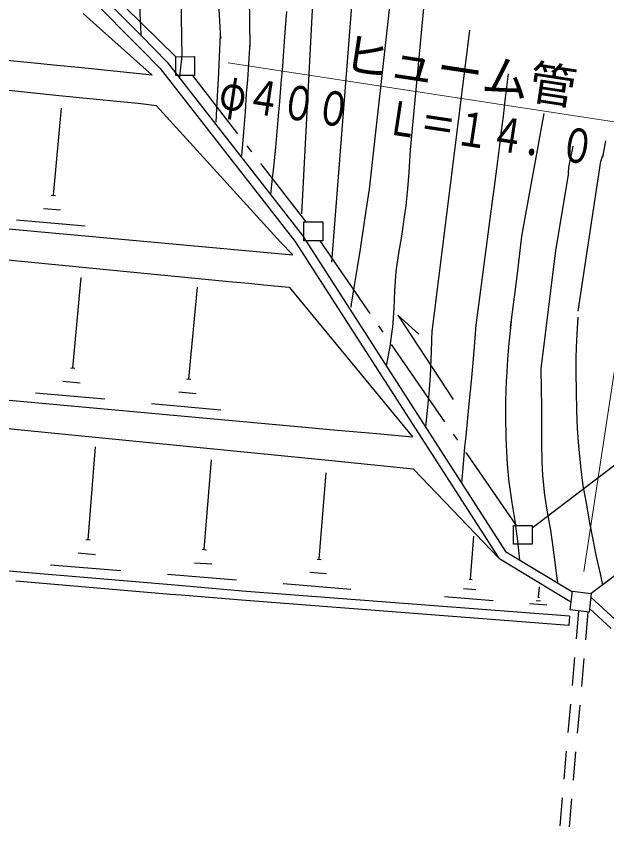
# Model space of a CAD drawing. Units: millimetres, scale not verified. Extents: x 40000 to 680000, y 20000 to 380000.
# Drawn here: x 146722 to 178157, y 275792 to 318961 of the extents above; entities that cross this region are included whole.
import ezdxf
from ezdxf.enums import TextEntityAlignment as Align

# ---------------------------------------------------------------- set-up
doc = ezdxf.new("R2010")
doc.units = ezdxf.units.MM
doc.header["$LTSCALE"] = 1000
for name, color, linetype, lineweight in [('M-BGD', 7, 'Continuous', 25), ('M-BMK-ROW', 30, 'Continuous', 25), ('M-STR-HTXT', 7, 'Continuous', 13)]:
    doc.layers.add(name, color=color, linetype=linetype, lineweight=lineweight)
doc.styles.add('ＭＳ ゴシック', font='')
doc.styles.get('ＭＳ ゴシック').set_extended_font_data('MS Gothic')

msp = doc.modelspace()

# ---------------------------------------------------------------- linework, layer by layer
at = {"layer": 'M-BGD'}
for p, q in [((158989, 328935), (159164, 317345)), ((158989, 328935), (159164, 317345)), ((155372, 327905), (155536, 316816)), ((155372, 327905), (155536, 316816)), ((157108, 327026), (157589, 317763)), ((157108, 327026), (157589, 317763)), ((162845, 326256), (161900, 308437)), ((162845, 326256), (161900, 308437)), ((153140, 325895), (153326, 318596)), ((153140, 325895), (153326, 318596)), ((164984, 324817), (163510, 305854)), ((164984, 324817), (163510, 305854)), ((153348, 317944), (148615, 322717)), ((153348, 317944), (148615, 322717)), ((166934, 322625), (165498, 309588)), ((166934, 322625), (165498, 309588)), ((168532, 320834), (167699, 311838)), ((168532, 320834), (167699, 311838)), ((153369, 317212), (150134, 320474)), ((153369, 317212), (150134, 320474)), ((150287, 319101), (150820, 318631)), ((150287, 319101), (150820, 318631)), ((161106, 319204), (161037, 318341)), ((161106, 319204), (161037, 318341)), ((150820, 318631), (153964, 315830)), ((150820, 318631), (153964, 315830)), ((153326, 318816), (153348, 317974)), ((153326, 318816), (153348, 317974)), ((161037, 318341), (160969, 317369)), ((161037, 318341), (160969, 317369)), ((170853, 318222), (168842, 302155)), ((170853, 318222), (168842, 302155)), ((154755, 316513), (153348, 317944)), ((154755, 316513), (153348, 317944)), ((157579, 317943), (157531, 316810)), ((157579, 317943), (157531, 316810)), ((159164, 317565), (159086, 316422)), ((159164, 317565), (159086, 316422)), ((160969, 317359), (160891, 316306)), ((160969, 317359), (160891, 316306)), ((160969, 317369), (160969, 317359)), ((160969, 317369), (160969, 317359)), ((154384, 316182), (153369, 317212)), ((154384, 316182), (153369, 317212)), ((147847, 316448), (145861, 316645)), ((147847, 316448), (145861, 316645)), ((148889, 316340), (147847, 316448)), ((148889, 316340), (147847, 316448)), ((154755, 316513), (161963, 307274)), ((154755, 316513), (161963, 307274)), ((155536, 316846), (155428, 315903)), ((155536, 316846), (155428, 315903)), ((157531, 316810), (157493, 315948)), ((157531, 316810), (157493, 315948)), ((150033, 316223), (148889, 316340)), ((150033, 316223), (148889, 316340)), ((151577, 316075), (150033, 316223)), ((151577, 316075), (150033, 316223)), ((153964, 315830), (151577, 316075)), ((153964, 315830), (151577, 316075)), ((154384, 316182), (161553, 306983)), ((154384, 316182), (161553, 306983)), ((159086, 316422), (159028, 315570)), ((159086, 316422), (159028, 315570)), ((160891, 316306), (160813, 315383)), ((160891, 316306), (160813, 315383)), ((155428, 315903), (155408, 315683)), ((155428, 315903), (155408, 315683)), ((157493, 315948), (157454, 315316)), ((157493, 315948), (157454, 315316)), ((159028, 315570), (158969, 314838)), ((159028, 315570), (158969, 314838)), ((172914, 315900), (172756, 314617)), ((172914, 315900), (172756, 314617)), ((157454, 315316), (157406, 314383)), ((157454, 315316), (157406, 314383)), ((160813, 315383), (160735, 314410)), ((160813, 315383), (160735, 314410)), ((147840, 314844), (145965, 315041)), ((147840, 314844), (145965, 315041)), ((148833, 314746), (147840, 314844)), ((148833, 314746), (147840, 314844)), ((152072, 314412), (148833, 314746)), ((152072, 314412), (148833, 314746)), ((158969, 314838), (158901, 313855)), ((158969, 314838), (158901, 313855)), ((153205, 314304), (152072, 314412)), ((153205, 314304), (152072, 314412)), ((154188, 314196), (153205, 314304)), ((154188, 314196), (153205, 314304)), ((157406, 314383), (157348, 313320)), ((157406, 314383), (157348, 313320)), ((160735, 314410), (160686, 313849)), ((160735, 314410), (160686, 313849)), ((172756, 314617), (172638, 313644)), ((172756, 314617), (172638, 313644)), ((148704, 309422), (149135, 314065)), ((148704, 309422), (149135, 314065)), ((154188, 314196), (160781, 306921)), ((154188, 314196), (160781, 306921)), ((158901, 313855), (158833, 313003)), ((158901, 313855), (158833, 313003)), ((160686, 313849), (160598, 312826)), ((160686, 313849), (160598, 312826)), ((172638, 313644), (172529, 312851)), ((172638, 313644), (172529, 312851)), ((174813, 313779), (173614, 307239)), ((174813, 313779), (173614, 307239)), ((157348, 313320), (157348, 313310)), ((157348, 313320), (157348, 313310)), ((158833, 313003), (158745, 311950)), ((158833, 313003), (158745, 311950)), ((160598, 312826), (160519, 311974)), ((160598, 312826), (160519, 311974)), ((172529, 312851), (172440, 312089)), ((172529, 312851), (172440, 312089)), ((178095, 312332), (177926, 311449)), ((178095, 312332), (177926, 311449)), ((158745, 311950), (158716, 311549)), ((158745, 311950), (158716, 311549)), ((160519, 311974), (160431, 311091)), ((160519, 311974), (160431, 311091)), ((167699, 311838), (167621, 310655)), ((167699, 311838), (167621, 310655)), ((172440, 312089), (172332, 311237)), ((172440, 312089), (172332, 311237)), ((176351, 312047), (176113, 310904)), ((176351, 312047), (176113, 310904)), ((177936, 311529), (177827, 311208)), ((177936, 311529), (177827, 311208)), ((160431, 311091), (160313, 309998)), ((160431, 311091), (160313, 309998)), ((172332, 311237), (172194, 310154)), ((172332, 311237), (172194, 310154)), ((176113, 310904), (176103, 310603)), ((176113, 310904), (176103, 310603)), ((177826, 311238), (176620, 303255)), ((177826, 311238), (176620, 303255)), ((167621, 310655), (167543, 309763)), ((167621, 310655), (167543, 309763)), ((176113, 310613), (175430, 306481)), ((176113, 310613), (175430, 306481)), ((160313, 309998), (160254, 309466)), ((160313, 309998), (160254, 309466)), ((172194, 310154), (172095, 309351)), ((172194, 310154), (172095, 309351)), ((165497, 309648), (165319, 308485)), ((165497, 309648), (165319, 308485)), ((167543, 309763), (167454, 308880)), ((167543, 309763), (167454, 308880)), ((148583, 309432), (148814, 309412)), ((148583, 309432), (148814, 309412)), ((172095, 309381), (171168, 302371)), ((172095, 309381), (171168, 302371)), ((148174, 308729), (149086, 308651)), ((148174, 308729), (149086, 308651)), ((167454, 308880), (167375, 308278)), ((167454, 308880), (167375, 308278)), ((165319, 308485), (165191, 307632)), ((165319, 308485), (165191, 307632)), ((167375, 308278), (167227, 307255)), ((167375, 308278), (167227, 307255)), ((146741, 308124), (150392, 307791)), ((146741, 308124), (150392, 307791)), ((144827, 307769), (159699, 306417)), ((144827, 307769), (159699, 306417)), ((165191, 307632), (165042, 306699)), ((165191, 307632), (165042, 306699)), ((161553, 306983), (172417, 290091)), ((161553, 306983), (172417, 290091)), ((161963, 307274), (172767, 290453)), ((161963, 307274), (172767, 290453)), ((167227, 307255), (167069, 306343)), ((167227, 307255), (167069, 306343)), ((173614, 307239), (173388, 305233)), ((173614, 307239), (173388, 305233)), ((160781, 306921), (161454, 306261)), ((160781, 306921), (161454, 306261)), ((165023, 306549), (164874, 305576)), ((165023, 306549), (164874, 305576)), ((165042, 306699), (165023, 306549)), ((165042, 306699), (165023, 306549)), ((158239, 304800), (144379, 306154)), ((158239, 304800), (144379, 306154)), ((159699, 306417), (161454, 306261)), ((159699, 306417), (161454, 306261)), ((167069, 306343), (166930, 305360)), ((167069, 306343), (166930, 305360)), ((175430, 306481), (174652, 300183)), ((175430, 306481), (174652, 300183)), ((164874, 305576), (164736, 304734)), ((164874, 305576), (164736, 304734)), ((166930, 305360), (166852, 304327)), ((166930, 305360), (166852, 304327)), ((173388, 305233), (173023, 302385)), ((173388, 305233), (173023, 302385)), ((149736, 300220), (150177, 305053)), ((149736, 300220), (150177, 305053)), ((159111, 304722), (158239, 304800)), ((159111, 304722), (158239, 304800)), ((155903, 299641), (156364, 304535)), ((155903, 299641), (156364, 304535)), ((159903, 304643), (159111, 304722)), ((159903, 304643), (159111, 304722)), ((161227, 304515), (159903, 304643)), ((161227, 304515), (159903, 304643)), ((161277, 304506), (161227, 304515)), ((161277, 304506), (161227, 304515)), ((161277, 304506), (167821, 296559)), ((161277, 304506), (167821, 296559)), ((164736, 304734), (164558, 303630)), ((164736, 304734), (164558, 303630)), ((166852, 304327), (166824, 303404)), ((166852, 304327), (166824, 303404)), ((164558, 303630), (164528, 303460)), ((164558, 303630), (164528, 303460)), ((166824, 303404), (166746, 302382)), ((166824, 303404), (166746, 302382)), ((167035, 303034), (168161, 302034)), ((167035, 303034), (169983, 298548)), ((167035, 303034), (168161, 302034)), ((167035, 303034), (169983, 298548)), ((173062, 302696), (172944, 301543)), ((173062, 302696), (172944, 301543)), ((176611, 302934), (176553, 301731)), ((176611, 302934), (176553, 301731)), ((166736, 302311), (166608, 301379)), ((166736, 302311), (166608, 301379)), ((166746, 302382), (166736, 302311)), ((166746, 302382), (166736, 302311)), ((168852, 302236), (168814, 301123)), ((168852, 302236), (168814, 301123)), ((171187, 302531), (171090, 301368)), ((171187, 302531), (171090, 301368)), ((166608, 301379), (166420, 300346)), ((166608, 301379), (166420, 300346)), ((171090, 301368), (171021, 300506)), ((171090, 301368), (171021, 300506)), ((172944, 301543), (172866, 300670)), ((172944, 301543), (172866, 300670)), ((176553, 301731), (176515, 300808)), ((176553, 301731), (176515, 300808)), ((168814, 301123), (168766, 300250)), ((168814, 301123), (168766, 300250)), ((171021, 300506), (170933, 299533)), ((171021, 300506), (170933, 299533)), ((172866, 300670), (172818, 299727)), ((172866, 300670), (172818, 299727)), ((176515, 300808), (176507, 299946)), ((176515, 300808), (176507, 299946)), ((149616, 300230), (149846, 300210)), ((149616, 300230), (149846, 300210)), ((168766, 300250), (168747, 299809)), ((168766, 300250), (168747, 299809)), ((174651, 300233), (174664, 299070)), ((174651, 300233), (174664, 299070)), ((155793, 299651), (156024, 299632)), ((155793, 299651), (156024, 299632)), ((168747, 299809), (168679, 298846)), ((168747, 299809), (168679, 298846)), ((172818, 299727), (172808, 299537)), ((172818, 299727), (172808, 299537)), ((176507, 299946), (176519, 299003)), ((176507, 299946), (176519, 299003)), ((149206, 299527), (150129, 299439)), ((149206, 299527), (150129, 299439)), ((170933, 299533), (170835, 298490)), ((170933, 299533), (170835, 298490)), ((172808, 299537), (172770, 298484)), ((172808, 299537), (172770, 298484)), ((147754, 298912), (151444, 298579)), ((147754, 298912), (151444, 298579)), ((155383, 298948), (156296, 298870)), ((155383, 298948), (156296, 298870)), ((168679, 298846), (168590, 297954)), ((168679, 298846), (168590, 297954)), ((174664, 299070), (174676, 298207)), ((174664, 299070), (174676, 298207)), ((176519, 299003), (176541, 297941)), ((176519, 299003), (176541, 297941)), ((146351, 298518), (161905, 297097)), ((146351, 298518), (161905, 297097)), ((153931, 298344), (157611, 298001)), ((153931, 298344), (157611, 298001)), ((170835, 298490), (170747, 297557)), ((170835, 298490), (170747, 297557)), ((172770, 298484), (172762, 297552)), ((172770, 298484), (172762, 297552)), ((163523, 295276), (135513, 298044)), ((163523, 295276), (135513, 298044)), ((168590, 297954), (168512, 297091)), ((168590, 297954), (168512, 297091)), ((174676, 298207), (174688, 297225)), ((174676, 298207), (174688, 297225)), ((176541, 297941), (176583, 296998)), ((176541, 297941), (176583, 296998)), ((170747, 297557), (170649, 296595)), ((170747, 297557), (170649, 296595)), ((172762, 297552), (172784, 296579)), ((172762, 297552), (172784, 296579)), ((161905, 297097), (163619, 296941)), ((161905, 297097), (163619, 296941)), ((174688, 297225), (174690, 296192)), ((174688, 297225), (174690, 296192)), ((163619, 296941), (166116, 296715)), ((163619, 296941), (166116, 296715)), ((166116, 296715), (167821, 296559)), ((166116, 296715), (167821, 296559)), ((170649, 296595), (170590, 296023)), ((170649, 296595), (170590, 296023)), ((172784, 296579), (172795, 296108)), ((172784, 296579), (172795, 296108)), ((176583, 296998), (176656, 296066)), ((176583, 296998), (176656, 296066)), ((174690, 296192), (174692, 295260)), ((174690, 296192), (174692, 295260)), ((150547, 291077), (150938, 296021)), ((150547, 291077), (150938, 296021)), ((170590, 296023), (170511, 295100)), ((170590, 296023), (170511, 295100)), ((172795, 296108), (172858, 295105)), ((172795, 296108), (172858, 295105)), ((176656, 296066), (176758, 295013)), ((176656, 296066), (176758, 295013)), ((156725, 290559), (157116, 295333)), ((156725, 290559), (157116, 295333)), ((166110, 295021), (163523, 295276)), ((166110, 295021), (163523, 295276)), ((167875, 294844), (166110, 295021)), ((167875, 294844), (166110, 295021)), ((170511, 295100), (170423, 294118)), ((170511, 295100), (170423, 294118)), ((172858, 295105), (172950, 294123)), ((172858, 295105), (172950, 294123)), ((174692, 295260), (174734, 294498)), ((174692, 295260), (174734, 294498)), ((176758, 295013), (176758, 294973)), ((176758, 295013), (176758, 294973)), ((176758, 294973), (176891, 293951)), ((176758, 294973), (176891, 293951)), ((162852, 290041), (163223, 294634)), ((162852, 290041), (163223, 294634)), ((167875, 294844), (172417, 290091)), ((167875, 294844), (172417, 290091)), ((174734, 294498), (174846, 293455)), ((174734, 294498), (174846, 293455)), ((172950, 294123), (172960, 294033)), ((172950, 294123), (172960, 294033)), ((172960, 294033), (173103, 293041)), ((172960, 294033), (173103, 293041)), ((185452, 294340), (177334, 288217)), ((185452, 294340), (177334, 288217)), ((176891, 293951), (177053, 293039)), ((176891, 293951), (177053, 293039)), ((174846, 293455), (174989, 292543)), ((174846, 293455), (174989, 292543)), ((173103, 293041), (173255, 292078)), ((173103, 293041), (173255, 292078)), ((177053, 293039), (177226, 292077)), ((177053, 293039), (177226, 292077)), ((174989, 292543), (175161, 291591)), ((174989, 292543), (175161, 291591)), ((173255, 292078), (173275, 291928)), ((173255, 292078), (173275, 291928)), ((173275, 291928), (173398, 291006)), ((173275, 291928), (173398, 291006)), ((177226, 292077), (177408, 291095)), ((177226, 292077), (177408, 291095)), ((175161, 291591), (175253, 290950)), ((175161, 291591), (175253, 290950)), ((150427, 291087), (150658, 291068)), ((150427, 291087), (150658, 291068)), ((170906, 288975), (171081, 291262)), ((170906, 288975), (171081, 291262)), ((173398, 291006), (173510, 290013)), ((173398, 291006), (173510, 290013)), ((177408, 291095), (177580, 290263)), ((177408, 291095), (177580, 290263)), ((156615, 290569), (156845, 290549)), ((156615, 290569), (156845, 290549)), ((175253, 290950), (175375, 290017)), ((175253, 290950), (175375, 290017)), ((150018, 290374), (150950, 290296)), ((150018, 290374), (150950, 290296)), ((172767, 290453), (176331, 288305)), ((172767, 290453), (176331, 288305)), ((177580, 290263), (177803, 289271)), ((177580, 290263), (177803, 289271)), ((148555, 289740), (152286, 289437)), ((148555, 289740), (152286, 289437)), ((156205, 289856), (157128, 289788)), ((156205, 289856), (157128, 289788)), ((162742, 290051), (162962, 290031)), ((162742, 290051), (162962, 290031)), ((172417, 290091), (176272, 287753)), ((172417, 290091), (176272, 287753)), ((175375, 290017), (175497, 289025)), ((175375, 290017), (175497, 289025)), ((146741, 289375), (146009, 289434)), ((146741, 289375), (146009, 289434)), ((154964, 288671), (146741, 289375)), ((154964, 288671), (146741, 289375)), ((154773, 289242), (158443, 288939)), ((154773, 289242), (158443, 288939)), ((162342, 289358), (163245, 289280)), ((162342, 289358), (163245, 289280)), ((177803, 289271), (177935, 288669)), ((177803, 289271), (177935, 288669)), ((154925, 288169), (146702, 288874)), ((154925, 288169), (146702, 288874)), ((170825, 288985), (170986, 288965)), ((170825, 288985), (170986, 288965)), ((175497, 289025), (175528, 288794)), ((175497, 289025), (175528, 288794)), ((155546, 288622), (154964, 288671)), ((155546, 288622), (154964, 288671)), ((158755, 288348), (155546, 288622)), ((158755, 288348), (155546, 288622)), ((160930, 288743), (164540, 288450)), ((160930, 288743), (164540, 288450)), ((170536, 288483), (171187, 288434)), ((170536, 288483), (171187, 288434)), ((174527, 288020), (174576, 288572)), ((174527, 288020), (174576, 288572)), ((155497, 288120), (154925, 288169)), ((155497, 288120), (154925, 288169)), ((158716, 287856), (155497, 288120)), ((158716, 287856), (155497, 288120)), ((176174, 287011), (158755, 288348)), ((176174, 287011), (158755, 288348)), ((169524, 288050), (172111, 287835)), ((169524, 288050), (172111, 287835)), ((174497, 288020), (174557, 288010)), ((174497, 288020), (174557, 288010)), ((176213, 287342), (176341, 288335)), ((176213, 287342), (176341, 288335)), ((176341, 288335), (177334, 288217)), ((176341, 288335), (177334, 288217)), ((177334, 288217), (177216, 287214)), ((177334, 288217), (177216, 287214)), ((177314, 288026), (178600, 286836)), ((177314, 288026), (178600, 286836)), ((176134, 286510), (158716, 287856)), ((176134, 286510), (158716, 287856)), ((174036, 287678), (174959, 287610)), ((174036, 287678), (174959, 287610)), ((174397, 287840), (174628, 287820)), ((174397, 287840), (174628, 287820)), ((177216, 287214), (176213, 287342)), ((177216, 287214), (176213, 287342)), ((176654, 287283), (176525, 285803)), ((176654, 287283), (176525, 285803)), ((177156, 287224), (177026, 285753)), ((177156, 287224), (177026, 285753)), ((177235, 287414), (178391, 286344)), ((177235, 287414), (178391, 286344)), ((176174, 287011), (176134, 286510)), ((176174, 287011), (176134, 286510)), ((176438, 284806), (176308, 283312)), ((176438, 284806), (176308, 283312)), ((176938, 284757), (176807, 283263)), ((176938, 284757), (176807, 283263)), ((176221, 282316), (176091, 280821)), ((176221, 282316), (176091, 280821)), ((176719, 282267), (176588, 280772)), ((176719, 282267), (176588, 280772)), ((176004, 279825), (175874, 278331)), ((176004, 279825), (175874, 278331)), ((176500, 279776), (176368, 278282)), ((176500, 279776), (176368, 278282)), ((175787, 277335), (175657, 275840)), ((175787, 277335), (175657, 275840)), ((176281, 277286), (176149, 275792)), ((176281, 277286), (176149, 275792))]:
    msp.add_line(p, q, dxfattribs=at)
at = {"layer": 'M-BMK-ROW'}
for p, q in [((152480, 319477), (155215, 316795)), ((152480, 319477), (155215, 316795)), ((155215, 316805), (156218, 316807)), ((155215, 316805), (156218, 316807)), ((155217, 315802), (155215, 316805)), ((155217, 315802), (155215, 316805)), ((156218, 316807), (156220, 315805)), ((156218, 316807), (156220, 315805)), ((156220, 315805), (155217, 315802)), ((156220, 315805), (155217, 315802)), ((156100, 315804), (158508, 312696)), ((156100, 315804), (158508, 312696)), ((158998, 312064), (159243, 311747)), ((158998, 312064), (159243, 311747)), ((159733, 311115), (162142, 308007)), ((159733, 311115), (162142, 308007)), ((162032, 308006), (163034, 308009)), ((162032, 308006), (163034, 308009)), ((162034, 307004), (162032, 308006)), ((162034, 307004), (162032, 308006)), ((163034, 308009), (163037, 307006)), ((163034, 308009), (163037, 307006)), ((163037, 307006), (162034, 307004)), ((163037, 307006), (162034, 307004)), ((162876, 307006), (165551, 303126)), ((162876, 307006), (165551, 303126)), ((166005, 302468), (166233, 302138)), ((166005, 302468), (166233, 302138)), ((166687, 301480), (169525, 297364)), ((166687, 301480), (169525, 297364)), ((169979, 296705), (170206, 296376)), ((169979, 296705), (170206, 296376)), ((170661, 295717), (173336, 291838)), ((170661, 295717), (173336, 291838)), ((174188, 291719), (178954, 295351)), ((174188, 291719), (178954, 295351)), ((173185, 291838), (174188, 291840)), ((173185, 291838), (174188, 291840)), ((173188, 290835), (173185, 291838)), ((173188, 290835), (173185, 291838)), ((174188, 291840), (174190, 290837)), ((174188, 291840), (174190, 290837)), ((174190, 290837), (173188, 290835)), ((174190, 290837), (173188, 290835))]:
    msp.add_line(p, q, dxfattribs=at)
at = {"layer": 'M-STR-HTXT'}
for p, q in [((158003, 316470), (180530, 313029)), ((158003, 316470), (180530, 313029)), ((180530, 313029), (176930, 289389)), ((180530, 313029), (176930, 289389))]:
    msp.add_line(p, q, dxfattribs=at)

# ---------------------------------------------------------------- texts
at = {"layer": 'M-STR-HTXT', "style": 'ＭＳ ゴシック'}
msp.add_text('ヒューム管', height=1833, rotation=351.324, dxfattribs=at).set_placement((163941, 315560), align=Align.BOTTOM_LEFT)
msp.add_text('ヒューム管', height=1833, rotation=351.324, dxfattribs=at).set_placement((163941, 315560), align=Align.BOTTOM_LEFT)
at = {"layer": 'M-STR-HTXT', "style": 'ＭＳ ゴシック', "width": 0.75}
msp.add_text('φ４００\u3000Ｌ＝１４．０', height=1833, rotation=351.324, dxfattribs=at).set_placement((157358, 313521), align=Align.BOTTOM_LEFT)
msp.add_text('φ４００\u3000Ｌ＝１４．０', height=1833, rotation=351.324, dxfattribs=at).set_placement((157358, 313521), align=Align.BOTTOM_LEFT)

doc.saveas('drawing.dxf')
